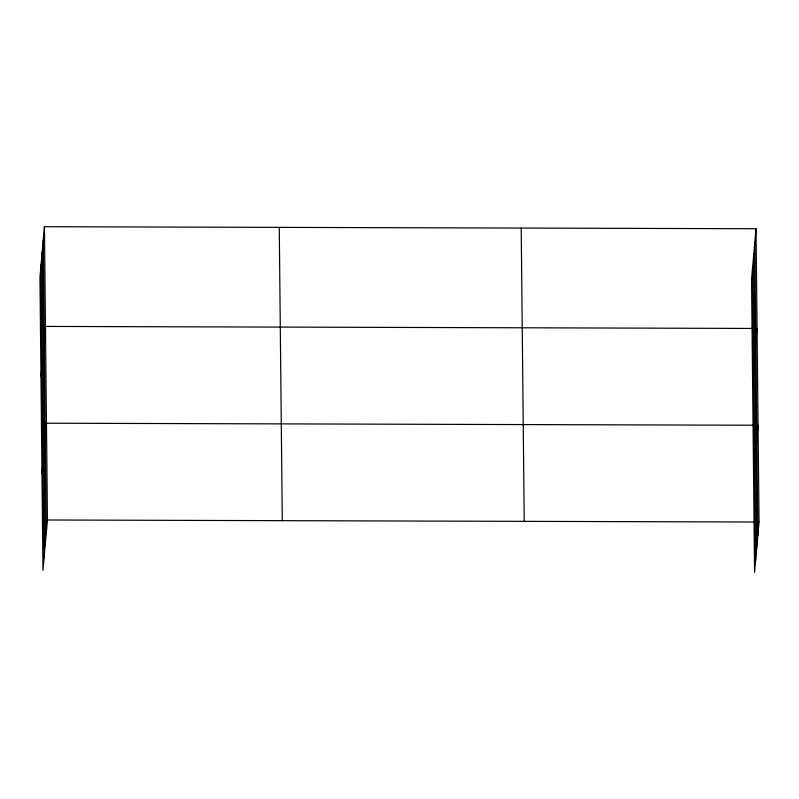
<?xml version="1.0" encoding="UTF-8"?>
<svg xmlns="http://www.w3.org/2000/svg" width="799" height="799" viewBox="0 0 799 799"><rect width="100%" height="100%" fill="white"/><g stroke="black" fill="none" stroke-linecap="round" stroke-linejoin="round"><path stroke-width="1.2" d="M44.434 226.706L39.95 276.973L42.966 570.266L47.461 519.989L44.434 226.706L756.034 228.734L759.05 522.027L754.566 572.294L751.539 279.011L756.034 228.734M40.979 376.699L45.463 326.421L752.089 328.439M41.977 473.477L46.462 423.21L753.087 425.228M752.568 378.726L757.053 328.459M753.567 475.505L758.051 425.238M47.461 519.989L754.076 522.007M756.563 522.017L759.05 522.027M754.835 242.087L757.861 535.37M753.747 254.272L756.773 547.555M752.628 266.826L755.654 560.109M521.208 228.065L524.224 521.347M279.26 227.375L282.287 520.658M43.246 240.05L46.262 533.332M42.157 252.234L45.173 545.517M41.039 264.789L44.055 558.082"/></g></svg>
